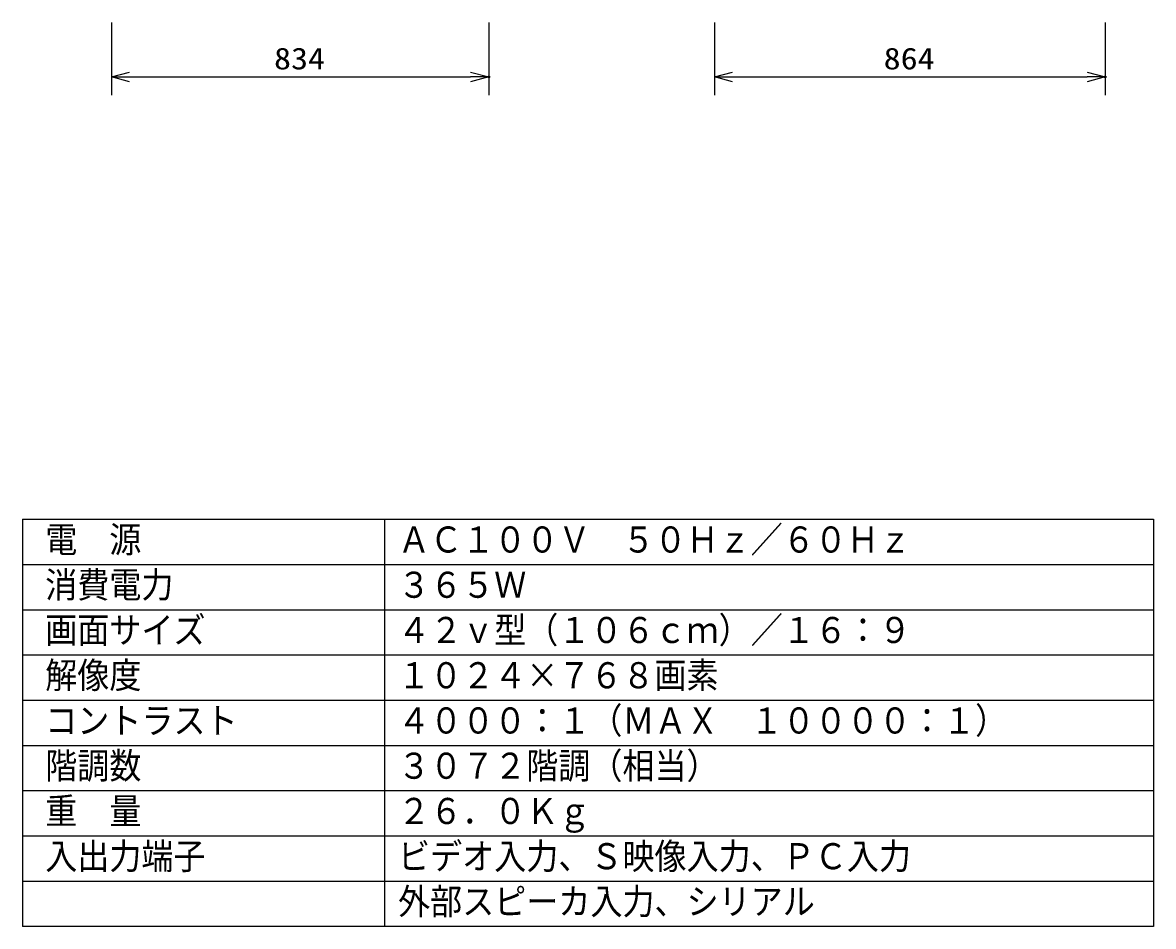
# Model space of a CAD drawing. Units: millimetres, scale not verified. Extents: x -62 to 62, y -116 to 117.
# Drawn here: x -62.5 to 62.5, y -116.5 to -16.6 of the extents above; entities that cross this region are included whole.
import ezdxf
from ezdxf.enums import TextEntityAlignment as Align

# ---------------------------------------------------------------- set-up
doc = ezdxf.new("R2010")
doc.units = ezdxf.units.MM
doc.header["$LTSCALE"] = 0.392256
doc.header["$PDMODE"] = 32
doc.header["$PDSIZE"] = 0.196
for name, color, linetype in [('0-1_KIJUN', 3, 'Continuous'), ('0-2_TOUROKU', 7, 'Continuous'), ('0-3_MOJI1', 2, 'Continuous'), ('0-4_WAKU', 1, 'Continuous')]:
    doc.layers.add(name, color=color, linetype=linetype)
doc.styles.add('ＭＳ ゴシック', font='')
doc.styles.get('ＭＳ ゴシック').set_extended_font_data('MS Gothic')

# ---------------------------------------------------------------- blocks, each defined once
blk = doc.blocks.new('_OPEN30')
at = {"layer": '0-2_TOUROKU'}
blk.add_line((0, 0), (-1, 0), dxfattribs=at)
blk.add_lwpolyline([(-1, 0.2679), (0, 0), (-1, -0.2679)], dxfattribs=at)

msp = doc.modelspace()

# ---------------------------------------------------------------- linework, layer by layer
at = {"layer": '0-1_KIJUN'}
for p, q in [((-52.6716, -16.6202), (-52.6716, -24.6202)), ((-10.9716, -16.6202), (-10.9716, -24.6202)), ((13.9687, -16.6202), (13.9687, -24.6202)), ((57.1664, -16.6202), (57.1664, -24.6202)), ((-50.6716, -22.6202), (-12.9716, -22.6202)), ((15.9687, -22.6202), (55.1664, -22.6202))]:
    msp.add_line(p, q, dxfattribs=at)
at = {"layer": '0-2_TOUROKU'}
for p in [(-10.9716, -22.6202), (57.1664, -22.6202)]:
    msp.add_point(p, dxfattribs=at)
at = {"layer": '0-4_WAKU', "color": 4}
for p, q in [((-62.5, -71.5), (-62.5, -116.5)), ((-62.5, -71.5), (62.5, -71.5)), ((-22.5, -71.5), (-22.5, -116.5)), ((62.5, -71.5), (62.5, -116.5)), ((62.5, -116.5), (-62.5, -116.5))]:
    msp.add_line(p, q, dxfattribs=at)
at = {"layer": '0-4_WAKU'}
for p, q in [((-62.5, -76.5), (62.5, -76.5)), ((-62.5, -81.5), (62.5, -81.5)), ((-62.5, -86.5), (62.5, -86.5)), ((-62.5, -91.5), (62.5, -91.5)), ((-62.5, -96.5), (62.5, -96.5)), ((-62.5, -101.5), (62.5, -101.5)), ((-62.5, -106.5), (62.5, -106.5)), ((-62.5, -111.5), (62.5, -111.5))]:
    msp.add_line(p, q, dxfattribs=at)

# ---------------------------------------------------------------- block references
at = {"layer": '0-1_KIJUN', "xscale": 2, "yscale": 2, "rotation": 180}
for p in [(-52.6716, -22.6202), (13.9687, -22.6202)]:
    msp.add_blockref('_OPEN30', p, dxfattribs=at)
at = {"layer": '0-1_KIJUN', "xscale": 2, "yscale": 2}
for p in [(-10.9716, -22.6202), (57.1664, -22.6202)]:
    msp.add_blockref('_OPEN30', p, dxfattribs=at)

# ---------------------------------------------------------------- texts
at = {"layer": '0-1_KIJUN', "style": 'ＭＳ ゴシック', "width": 1.15}
for s, p in [('834', (-34.7088, -22.5106)), ('864', (32.6804, -22.5106))]:
    msp.add_text(s, height=2.404, dxfattribs=at).set_placement(p, align=Align.BOTTOM_LEFT)
at = {"layer": '0-3_MOJI1', "style": 'ＭＳ ゴシック', "width": 0.9}
for s, p in [('電  源', (-60, -76.0551)), ('ＡＣ１００Ｖ\u3000５０Ｈｚ／６０Ｈｚ', (-21, -76.0551)), ('消費電力', (-60, -81.0551)), ('３６５Ｗ', (-21, -81.0551)), ('画面サイズ', (-60, -86.0551)), ('４２ｖ型（１０６ｃｍ）／１６：９', (-21, -86.0551)), ('解像度', (-60, -91.0551)), ('１０２４×７６８画素', (-21, -91.0551)), ('コントラスト', (-60, -96.0551)), ('４０００：１（ＭＡＸ\u3000１００００：１）', (-21, -96.0551)), ('階調数', (-60, -101.0551)), ('３０７２階調（相当）', (-21, -101.0551)), ('重\u3000量', (-60, -106.0551)), ('２６．０Ｋｇ', (-21, -106.0551)), ('入出力端子', (-60, -111.0551)), ('ビデオ入力、Ｓ映像入力、ＰＣ入力', (-21, -111.0551)), ('外部スピーカ入力、シリアル', (-21, -116.0551))]:
    msp.add_text(s, height=2.887, dxfattribs=at).set_placement(p, align=Align.BOTTOM_LEFT)

doc.saveas('drawing.dxf')
